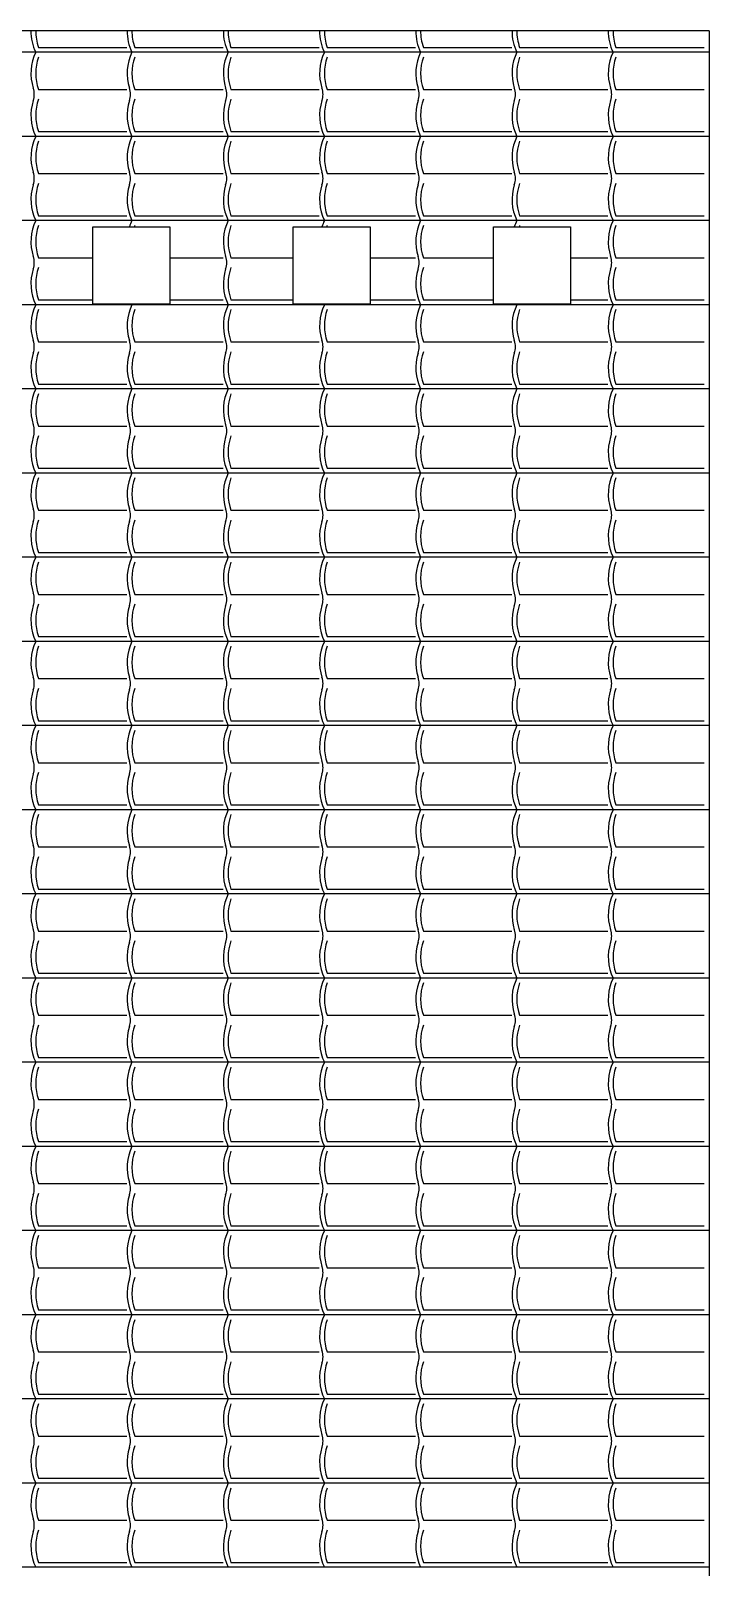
# Model space of a CAD drawing. Extents: x 110 to 239, y 112 to 239.
# Drawn here: x 210.8 to 239, y 175.6 to 239.5 of the extents above; entities that cross this region are included whole.
import ezdxf

# ---------------------------------------------------------------- set-up
doc = ezdxf.new("R2010")
doc.units = 0
doc.layers.get('0').update_dxf_attribs({"linetype": 'CONTINUOUS'})
doc.layers.add('ENGRAVE', color=4, linetype='CONTINUOUS')

msp = doc.modelspace()

# ---------------------------------------------------------------- linework, layer by layer
for p, q in [((238.986, 239.469), (174.786, 239.469)), ((238.986, 239.469), (238.986, 111.679)), ((213.357, 228.094), (213.357, 231.314)), ((213.357, 231.314), (216.557, 231.314)), ((216.557, 231.314), (216.557, 228.094)), ((221.69, 231.314), (224.89, 231.314)), ((221.69, 228.094), (221.69, 231.314)), ((224.89, 231.314), (224.89, 228.094)), ((230.023, 228.094), (230.023, 231.314)), ((230.023, 231.314), (233.223, 231.314)), ((233.223, 231.314), (233.223, 228.094)), ((216.557, 228.094), (213.357, 228.094)), ((224.89, 228.094), (221.69, 228.094)), ((233.223, 228.094), (230.023, 228.094))]:
    msp.add_line(p, q)
at = {"layer": 'ENGRAVE'}
for p, q in [((210.986, 238.574), (206.986, 238.574)), ((214.986, 238.574), (210.986, 238.574)), ((211.101, 238.778), (214.774, 238.778)), ((218.986, 238.574), (214.986, 238.574)), ((215.101, 238.778), (218.774, 238.778)), ((222.986, 238.574), (218.986, 238.574)), ((219.101, 238.778), (222.774, 238.778)), ((226.986, 238.574), (222.986, 238.574)), ((223.101, 238.778), (226.774, 238.778)), ((230.986, 238.574), (226.986, 238.574)), ((227.101, 238.778), (230.774, 238.778)), ((234.986, 238.574), (230.986, 238.574)), ((231.101, 238.778), (234.774, 238.778)), ((238.986, 238.574), (234.986, 238.574)), ((235.101, 238.778), (238.774, 238.778)), ((211.101, 237.028), (214.774, 237.028)), ((215.101, 237.028), (218.774, 237.028)), ((219.101, 237.028), (222.774, 237.028)), ((223.101, 237.028), (226.774, 237.028)), ((227.101, 237.028), (230.774, 237.028)), ((231.101, 237.028), (234.774, 237.028)), ((235.101, 237.028), (238.774, 237.028)), ((211.101, 235.278), (214.774, 235.278)), ((215.101, 235.278), (218.774, 235.278)), ((219.101, 235.278), (222.774, 235.278)), ((223.101, 235.278), (226.774, 235.278)), ((227.101, 235.278), (230.774, 235.278)), ((231.101, 235.278), (234.774, 235.278)), ((235.101, 235.278), (238.774, 235.278)), ((210.986, 235.074), (206.986, 235.074)), ((214.986, 235.074), (210.986, 235.074)), ((218.986, 235.074), (214.986, 235.074)), ((222.986, 235.074), (218.986, 235.074)), ((226.986, 235.074), (222.986, 235.074)), ((230.986, 235.074), (226.986, 235.074)), ((234.986, 235.074), (230.986, 235.074)), ((238.986, 235.074), (234.986, 235.074)), ((211.101, 233.528), (214.774, 233.528)), ((215.101, 233.528), (218.774, 233.528)), ((219.101, 233.528), (222.774, 233.528)), ((223.101, 233.528), (226.774, 233.528)), ((227.101, 233.528), (230.774, 233.528)), ((231.101, 233.528), (234.774, 233.528)), ((235.101, 233.528), (238.774, 233.528)), ((210.986, 231.574), (206.986, 231.574)), ((214.986, 231.574), (210.986, 231.574)), ((211.101, 231.778), (214.774, 231.778)), ((218.986, 231.574), (214.986, 231.574)), ((215.101, 231.778), (218.774, 231.778)), ((222.986, 231.574), (218.986, 231.574)), ((219.101, 231.778), (222.774, 231.778)), ((226.986, 231.574), (222.986, 231.574)), ((223.101, 231.778), (226.774, 231.778)), ((230.986, 231.574), (226.986, 231.574)), ((227.101, 231.778), (230.774, 231.778)), ((234.986, 231.574), (230.986, 231.574)), ((231.101, 231.778), (234.774, 231.778)), ((238.986, 231.574), (234.986, 231.574)), ((235.101, 231.778), (238.774, 231.778)), ((211.101, 230.028), (213.357, 230.028)), ((216.557, 230.028), (218.774, 230.028)), ((219.101, 230.028), (221.69, 230.028)), ((224.89, 230.028), (226.774, 230.028)), ((227.101, 230.028), (230.023, 230.028)), ((233.223, 230.028), (234.774, 230.028)), ((235.101, 230.028), (238.774, 230.028)), ((211.101, 228.278), (213.357, 228.278)), ((216.557, 228.278), (218.774, 228.278)), ((219.101, 228.278), (221.69, 228.278)), ((224.89, 228.278), (226.774, 228.278)), ((227.101, 228.278), (230.023, 228.278)), ((233.223, 228.278), (234.774, 228.278)), ((235.101, 228.278), (238.774, 228.278)), ((210.986, 228.074), (206.986, 228.074)), ((214.986, 228.074), (210.986, 228.074)), ((218.986, 228.074), (214.986, 228.074)), ((222.986, 228.074), (218.986, 228.074)), ((226.986, 228.074), (222.986, 228.074)), ((230.986, 228.074), (226.986, 228.074)), ((234.986, 228.074), (230.986, 228.074)), ((238.986, 228.074), (234.986, 228.074)), ((211.101, 226.528), (214.774, 226.528)), ((215.101, 226.528), (218.774, 226.528)), ((219.101, 226.528), (222.774, 226.528)), ((223.101, 226.528), (226.774, 226.528)), ((227.101, 226.528), (230.774, 226.528)), ((231.101, 226.528), (234.774, 226.528)), ((235.101, 226.528), (238.774, 226.528)), ((210.986, 224.574), (206.986, 224.574)), ((214.986, 224.574), (210.986, 224.574)), ((211.101, 224.778), (214.774, 224.778)), ((218.986, 224.574), (214.986, 224.574)), ((215.101, 224.778), (218.774, 224.778)), ((222.986, 224.574), (218.986, 224.574)), ((219.101, 224.778), (222.774, 224.778)), ((226.986, 224.574), (222.986, 224.574)), ((223.101, 224.778), (226.774, 224.778)), ((230.986, 224.574), (226.986, 224.574)), ((227.101, 224.778), (230.774, 224.778)), ((234.986, 224.574), (230.986, 224.574)), ((231.101, 224.778), (234.774, 224.778)), ((238.986, 224.574), (234.986, 224.574)), ((235.101, 224.778), (238.774, 224.778)), ((211.101, 223.028), (214.774, 223.028)), ((215.101, 223.028), (218.774, 223.028)), ((219.101, 223.028), (222.774, 223.028)), ((223.101, 223.028), (226.774, 223.028)), ((227.101, 223.028), (230.774, 223.028)), ((231.101, 223.028), (234.774, 223.028)), ((235.101, 223.028), (238.774, 223.028)), ((211.101, 221.278), (214.774, 221.278)), ((215.101, 221.278), (218.774, 221.278)), ((219.101, 221.278), (222.774, 221.278)), ((223.101, 221.278), (226.774, 221.278)), ((227.101, 221.278), (230.774, 221.278)), ((231.101, 221.278), (234.774, 221.278)), ((235.101, 221.278), (238.774, 221.278)), ((210.986, 221.074), (206.986, 221.074)), ((214.986, 221.074), (210.986, 221.074)), ((218.986, 221.074), (214.986, 221.074)), ((222.986, 221.074), (218.986, 221.074)), ((226.986, 221.074), (222.986, 221.074)), ((230.986, 221.074), (226.986, 221.074)), ((234.986, 221.074), (230.986, 221.074)), ((238.986, 221.074), (234.986, 221.074)), ((211.101, 219.528), (214.774, 219.528)), ((215.101, 219.528), (218.774, 219.528)), ((219.101, 219.528), (222.774, 219.528)), ((223.101, 219.528), (226.774, 219.528)), ((227.101, 219.528), (230.774, 219.528)), ((231.101, 219.528), (234.774, 219.528)), ((235.101, 219.528), (238.774, 219.528)), ((210.986, 217.574), (206.986, 217.574)), ((214.986, 217.574), (210.986, 217.574)), ((211.101, 217.778), (214.774, 217.778)), ((218.986, 217.574), (214.986, 217.574)), ((215.101, 217.778), (218.774, 217.778)), ((222.986, 217.574), (218.986, 217.574)), ((219.101, 217.778), (222.774, 217.778)), ((226.986, 217.574), (222.986, 217.574)), ((223.101, 217.778), (226.774, 217.778)), ((230.986, 217.574), (226.986, 217.574)), ((227.101, 217.778), (230.774, 217.778)), ((234.986, 217.574), (230.986, 217.574)), ((231.101, 217.778), (234.774, 217.778)), ((238.986, 217.574), (234.986, 217.574)), ((235.101, 217.778), (238.774, 217.778)), ((211.101, 216.028), (214.774, 216.028)), ((215.101, 216.028), (218.774, 216.028)), ((219.101, 216.028), (222.774, 216.028)), ((223.101, 216.028), (226.774, 216.028)), ((227.101, 216.028), (230.774, 216.028)), ((231.101, 216.028), (234.774, 216.028)), ((235.101, 216.028), (238.774, 216.028)), ((210.986, 214.074), (206.986, 214.074)), ((214.986, 214.074), (210.986, 214.074)), ((211.101, 214.278), (214.774, 214.278)), ((218.986, 214.074), (214.986, 214.074)), ((215.101, 214.278), (218.774, 214.278)), ((222.986, 214.074), (218.986, 214.074)), ((219.101, 214.278), (222.774, 214.278)), ((226.986, 214.074), (222.986, 214.074)), ((223.101, 214.278), (226.774, 214.278)), ((230.986, 214.074), (226.986, 214.074)), ((227.101, 214.278), (230.774, 214.278)), ((234.986, 214.074), (230.986, 214.074)), ((231.101, 214.278), (234.774, 214.278)), ((238.986, 214.074), (234.986, 214.074)), ((235.101, 214.278), (238.774, 214.278)), ((211.101, 212.528), (214.774, 212.528)), ((215.101, 212.528), (218.774, 212.528)), ((219.101, 212.528), (222.774, 212.528)), ((223.101, 212.528), (226.774, 212.528)), ((227.101, 212.528), (230.774, 212.528)), ((231.101, 212.528), (234.774, 212.528)), ((235.101, 212.528), (238.774, 212.528)), ((210.986, 210.574), (206.986, 210.574)), ((214.986, 210.574), (210.986, 210.574)), ((211.101, 210.778), (214.774, 210.778)), ((218.986, 210.574), (214.986, 210.574)), ((215.101, 210.778), (218.774, 210.778)), ((222.986, 210.574), (218.986, 210.574)), ((219.101, 210.778), (222.774, 210.778)), ((226.986, 210.574), (222.986, 210.574)), ((223.101, 210.778), (226.774, 210.778)), ((230.986, 210.574), (226.986, 210.574)), ((227.101, 210.778), (230.774, 210.778)), ((234.986, 210.574), (230.986, 210.574)), ((231.101, 210.778), (234.774, 210.778)), ((238.986, 210.574), (234.986, 210.574)), ((235.101, 210.778), (238.774, 210.778)), ((211.101, 209.028), (214.774, 209.028)), ((215.101, 209.028), (218.774, 209.028)), ((219.101, 209.028), (222.774, 209.028)), ((223.101, 209.028), (226.774, 209.028)), ((227.101, 209.028), (230.774, 209.028)), ((231.101, 209.028), (234.774, 209.028)), ((235.101, 209.028), (238.774, 209.028)), ((210.986, 207.074), (206.986, 207.074)), ((214.986, 207.074), (210.986, 207.074)), ((211.101, 207.278), (214.774, 207.278)), ((218.986, 207.074), (214.986, 207.074)), ((215.101, 207.278), (218.774, 207.278)), ((222.986, 207.074), (218.986, 207.074)), ((219.101, 207.278), (222.774, 207.278)), ((226.986, 207.074), (222.986, 207.074)), ((223.101, 207.278), (226.774, 207.278)), ((230.986, 207.074), (226.986, 207.074)), ((227.101, 207.278), (230.774, 207.278)), ((234.986, 207.074), (230.986, 207.074)), ((231.101, 207.278), (234.774, 207.278)), ((238.986, 207.074), (234.986, 207.074)), ((235.101, 207.278), (238.774, 207.278)), ((211.101, 205.528), (214.774, 205.528)), ((215.101, 205.528), (218.774, 205.528)), ((219.101, 205.528), (222.774, 205.528)), ((223.101, 205.528), (226.774, 205.528)), ((227.101, 205.528), (230.774, 205.528)), ((231.101, 205.528), (234.774, 205.528)), ((235.101, 205.528), (238.774, 205.528)), ((210.986, 203.574), (206.986, 203.574)), ((214.986, 203.574), (210.986, 203.574)), ((211.101, 203.778), (214.774, 203.778)), ((218.986, 203.574), (214.986, 203.574)), ((215.101, 203.778), (218.774, 203.778)), ((222.986, 203.574), (218.986, 203.574)), ((219.101, 203.778), (222.774, 203.778)), ((226.986, 203.574), (222.986, 203.574)), ((223.101, 203.778), (226.774, 203.778)), ((230.986, 203.574), (226.986, 203.574)), ((227.101, 203.778), (230.774, 203.778)), ((234.986, 203.574), (230.986, 203.574)), ((231.101, 203.778), (234.774, 203.778)), ((238.986, 203.574), (234.986, 203.574)), ((235.101, 203.778), (238.774, 203.778)), ((211.101, 202.028), (214.774, 202.028)), ((215.101, 202.028), (218.774, 202.028)), ((219.101, 202.028), (222.774, 202.028)), ((223.101, 202.028), (226.774, 202.028)), ((227.101, 202.028), (230.774, 202.028)), ((231.101, 202.028), (234.774, 202.028)), ((235.101, 202.028), (238.774, 202.028)), ((210.986, 200.074), (206.986, 200.074)), ((214.986, 200.074), (210.986, 200.074)), ((211.101, 200.278), (214.774, 200.278)), ((218.986, 200.074), (214.986, 200.074)), ((215.101, 200.278), (218.774, 200.278)), ((222.986, 200.074), (218.986, 200.074)), ((219.101, 200.278), (222.774, 200.278)), ((226.986, 200.074), (222.986, 200.074)), ((223.101, 200.278), (226.774, 200.278)), ((230.986, 200.074), (226.986, 200.074)), ((227.101, 200.278), (230.774, 200.278)), ((234.986, 200.074), (230.986, 200.074)), ((231.101, 200.278), (234.774, 200.278)), ((238.986, 200.074), (234.986, 200.074)), ((235.101, 200.278), (238.774, 200.278)), ((211.101, 198.528), (214.774, 198.528)), ((215.101, 198.528), (218.774, 198.528)), ((219.101, 198.528), (222.774, 198.528)), ((223.101, 198.528), (226.774, 198.528)), ((227.101, 198.528), (230.774, 198.528)), ((231.101, 198.528), (234.774, 198.528)), ((235.101, 198.528), (238.774, 198.528)), ((210.986, 196.574), (206.986, 196.574)), ((214.986, 196.574), (210.986, 196.574)), ((211.101, 196.778), (214.774, 196.778)), ((218.986, 196.574), (214.986, 196.574)), ((215.101, 196.778), (218.774, 196.778)), ((222.986, 196.574), (218.986, 196.574)), ((219.101, 196.778), (222.774, 196.778)), ((226.986, 196.574), (222.986, 196.574)), ((223.101, 196.778), (226.774, 196.778)), ((230.986, 196.574), (226.986, 196.574)), ((227.101, 196.778), (230.774, 196.778)), ((234.986, 196.574), (230.986, 196.574)), ((231.101, 196.778), (234.774, 196.778)), ((238.986, 196.574), (234.986, 196.574)), ((235.101, 196.778), (238.774, 196.778)), ((211.101, 195.028), (214.774, 195.028)), ((215.101, 195.028), (218.774, 195.028)), ((219.101, 195.028), (222.774, 195.028)), ((223.101, 195.028), (226.774, 195.028)), ((227.101, 195.028), (230.774, 195.028)), ((231.101, 195.028), (234.774, 195.028)), ((235.101, 195.028), (238.774, 195.028)), ((210.986, 193.074), (206.986, 193.074)), ((214.986, 193.074), (210.986, 193.074)), ((211.101, 193.278), (214.774, 193.278)), ((218.986, 193.074), (214.986, 193.074)), ((215.101, 193.278), (218.774, 193.278)), ((222.986, 193.074), (218.986, 193.074)), ((219.101, 193.278), (222.774, 193.278)), ((226.986, 193.074), (222.986, 193.074)), ((223.101, 193.278), (226.774, 193.278)), ((230.986, 193.074), (226.986, 193.074)), ((227.101, 193.278), (230.774, 193.278)), ((234.986, 193.074), (230.986, 193.074)), ((231.101, 193.278), (234.774, 193.278)), ((238.986, 193.074), (234.986, 193.074)), ((235.101, 193.278), (238.774, 193.278)), ((211.101, 191.528), (214.774, 191.528)), ((215.101, 191.528), (218.774, 191.528)), ((219.101, 191.528), (222.774, 191.528)), ((223.101, 191.528), (226.774, 191.528)), ((227.101, 191.528), (230.774, 191.528)), ((231.101, 191.528), (234.774, 191.528)), ((235.101, 191.528), (238.774, 191.528)), ((211.101, 189.778), (214.774, 189.778)), ((215.101, 189.778), (218.774, 189.778)), ((219.101, 189.778), (222.774, 189.778)), ((223.101, 189.778), (226.774, 189.778)), ((227.101, 189.778), (230.774, 189.778)), ((231.101, 189.778), (234.774, 189.778)), ((235.101, 189.778), (238.774, 189.778)), ((210.986, 189.574), (206.986, 189.574)), ((214.986, 189.574), (210.986, 189.574)), ((218.986, 189.574), (214.986, 189.574)), ((222.986, 189.574), (218.986, 189.574)), ((226.986, 189.574), (222.986, 189.574)), ((230.986, 189.574), (226.986, 189.574)), ((234.986, 189.574), (230.986, 189.574)), ((238.986, 189.574), (234.986, 189.574)), ((211.101, 188.028), (214.774, 188.028)), ((215.101, 188.028), (218.774, 188.028)), ((219.101, 188.028), (222.774, 188.028)), ((223.101, 188.028), (226.774, 188.028)), ((227.101, 188.028), (230.774, 188.028)), ((231.101, 188.028), (234.774, 188.028)), ((235.101, 188.028), (238.774, 188.028)), ((210.986, 186.074), (206.986, 186.074)), ((214.986, 186.074), (210.986, 186.074)), ((211.101, 186.278), (214.774, 186.278)), ((218.986, 186.074), (214.986, 186.074)), ((215.101, 186.278), (218.774, 186.278)), ((222.986, 186.074), (218.986, 186.074)), ((219.101, 186.278), (222.774, 186.278)), ((226.986, 186.074), (222.986, 186.074)), ((223.101, 186.278), (226.774, 186.278)), ((230.986, 186.074), (226.986, 186.074)), ((227.101, 186.278), (230.774, 186.278)), ((234.986, 186.074), (230.986, 186.074)), ((231.101, 186.278), (234.774, 186.278)), ((238.986, 186.074), (234.986, 186.074)), ((235.101, 186.278), (238.774, 186.278)), ((211.101, 184.528), (214.774, 184.528)), ((215.101, 184.528), (218.774, 184.528)), ((219.101, 184.528), (222.774, 184.528)), ((223.101, 184.528), (226.774, 184.528)), ((227.101, 184.528), (230.774, 184.528)), ((231.101, 184.528), (234.774, 184.528)), ((235.101, 184.528), (238.774, 184.528)), ((211.101, 182.778), (214.774, 182.778)), ((215.101, 182.778), (218.774, 182.778)), ((219.101, 182.778), (222.774, 182.778)), ((223.101, 182.778), (226.774, 182.778)), ((227.101, 182.778), (230.774, 182.778)), ((231.101, 182.778), (234.774, 182.778)), ((235.101, 182.778), (238.774, 182.778)), ((210.986, 182.574), (206.986, 182.574)), ((214.986, 182.574), (210.986, 182.574)), ((218.986, 182.574), (214.986, 182.574)), ((222.986, 182.574), (218.986, 182.574)), ((226.986, 182.574), (222.986, 182.574)), ((230.986, 182.574), (226.986, 182.574)), ((234.986, 182.574), (230.986, 182.574)), ((238.986, 182.574), (234.986, 182.574)), ((211.101, 181.028), (214.774, 181.028)), ((215.101, 181.028), (218.774, 181.028)), ((219.101, 181.028), (222.774, 181.028)), ((223.101, 181.028), (226.774, 181.028)), ((227.101, 181.028), (230.774, 181.028)), ((231.101, 181.028), (234.774, 181.028)), ((235.101, 181.028), (238.774, 181.028)), ((210.986, 179.074), (206.986, 179.074)), ((214.986, 179.074), (210.986, 179.074)), ((211.101, 179.278), (214.774, 179.278)), ((218.986, 179.074), (214.986, 179.074)), ((215.101, 179.278), (218.774, 179.278)), ((222.986, 179.074), (218.986, 179.074)), ((219.101, 179.278), (222.774, 179.278)), ((226.986, 179.074), (222.986, 179.074)), ((223.101, 179.278), (226.774, 179.278)), ((230.986, 179.074), (226.986, 179.074)), ((227.101, 179.278), (230.774, 179.278)), ((234.986, 179.074), (230.986, 179.074)), ((231.101, 179.278), (234.774, 179.278)), ((238.986, 179.074), (234.986, 179.074)), ((235.101, 179.278), (238.774, 179.278)), ((211.101, 177.528), (214.774, 177.528)), ((215.101, 177.528), (218.774, 177.528)), ((219.101, 177.528), (222.774, 177.528)), ((223.101, 177.528), (226.774, 177.528)), ((227.101, 177.528), (230.774, 177.528)), ((231.101, 177.528), (234.774, 177.528)), ((235.101, 177.528), (238.774, 177.528)), ((211.101, 175.778), (214.774, 175.778)), ((215.101, 175.778), (218.774, 175.778)), ((219.101, 175.778), (222.774, 175.778)), ((223.101, 175.778), (226.774, 175.778)), ((227.101, 175.778), (230.774, 175.778)), ((231.101, 175.778), (234.774, 175.778)), ((235.101, 175.778), (238.774, 175.778)), ((210.986, 175.574), (206.986, 175.574)), ((214.986, 175.574), (210.986, 175.574)), ((218.986, 175.574), (214.986, 175.574)), ((222.986, 175.574), (218.986, 175.574)), ((226.986, 175.574), (222.986, 175.574)), ((230.986, 175.574), (226.986, 175.574)), ((234.986, 175.574), (230.986, 175.574)), ((238.986, 175.574), (234.986, 175.574))]:
    msp.add_line(p, q, dxfattribs=at)
for centre, radius, start, end in [((212.8, 239.449), 2.014, 179.43103, 205.75), ((213, 239.449), 2.014, 179.43103, 199.47983), ((216.8, 239.449), 2.014, 179.43103, 205.75), ((217, 239.449), 2.014, 179.43103, 199.47983), ((220.8, 239.449), 2.014, 179.43103, 205.75), ((221, 239.449), 2.014, 179.43103, 199.47983), ((224.8, 239.449), 2.014, 179.43103, 205.75), ((225, 239.449), 2.014, 179.43103, 199.47983), ((228.8, 239.449), 2.014, 179.43103, 205.75), ((229, 239.449), 2.014, 179.43103, 199.47983), ((232.8, 239.449), 2.014, 179.43103, 205.75), ((233, 239.449), 2.014, 179.43103, 199.47983), ((236.8, 239.449), 2.014, 179.43103, 205.75), ((237, 239.449), 2.014, 179.43103, 199.47983), ((212.8, 237.699), 2.014, 154.25, 197.81006), ((213, 237.699), 2.014, 160.52017, 199.47983), ((216.8, 237.699), 2.014, 154.25, 197.81006), ((217, 237.699), 2.014, 160.52017, 199.47983), ((220.8, 237.699), 2.014, 154.25, 197.81006), ((221, 237.699), 2.014, 160.52017, 199.47983), ((224.8, 237.699), 2.014, 154.25, 197.81006), ((225, 237.699), 2.014, 160.52017, 199.47983), ((228.8, 237.699), 2.014, 154.25, 197.81006), ((229, 237.699), 2.014, 160.52017, 199.47983), ((232.8, 237.699), 2.014, 154.25, 197.81006), ((233, 237.699), 2.014, 160.52017, 199.47983), ((236.8, 237.699), 2.014, 154.25, 197.81006), ((237, 237.699), 2.014, 160.52017, 199.47983), ((210.202, 236.824), 0.727, 339.14265, 20.85735), ((214.202, 236.824), 0.727, 339.14265, 20.85735), ((218.202, 236.824), 0.727, 339.14265, 20.85735), ((222.202, 236.824), 0.727, 339.14265, 20.85735), ((226.202, 236.824), 0.727, 339.14265, 20.85735), ((230.202, 236.824), 0.727, 339.14265, 20.85735), ((234.202, 236.824), 0.727, 339.14265, 20.85735), ((212.8, 235.949), 2.014, 162.18994, 205.75), ((213, 235.949), 2.014, 160.52017, 199.47983), ((216.8, 235.949), 2.014, 162.18994, 205.75), ((217, 235.949), 2.014, 160.52017, 199.47983), ((220.8, 235.949), 2.014, 162.18994, 205.75), ((221, 235.949), 2.014, 160.52017, 199.47983), ((224.8, 235.949), 2.014, 162.18994, 205.75), ((225, 235.949), 2.014, 160.52017, 199.47983), ((228.8, 235.949), 2.014, 162.18994, 205.75), ((229, 235.949), 2.014, 160.52017, 199.47983), ((232.8, 235.949), 2.014, 162.18994, 205.75), ((233, 235.949), 2.014, 160.52017, 199.47983), ((236.8, 235.949), 2.014, 162.18994, 205.75), ((237, 235.949), 2.014, 160.52017, 199.47983), ((212.8, 234.199), 2.014, 154.25, 197.81006), ((213, 234.199), 2.014, 160.52017, 199.47983), ((216.8, 234.199), 2.014, 154.25, 197.81006), ((217, 234.199), 2.014, 160.52017, 199.47983), ((220.8, 234.199), 2.014, 154.25, 197.81006), ((221, 234.199), 2.014, 160.52017, 199.47983), ((224.8, 234.199), 2.014, 154.25, 197.81006), ((225, 234.199), 2.014, 160.52017, 199.47983), ((228.8, 234.199), 2.014, 154.25, 197.81006), ((229, 234.199), 2.014, 160.52017, 199.47983), ((232.8, 234.199), 2.014, 154.25, 197.81006), ((233, 234.199), 2.014, 160.52017, 199.47983), ((236.8, 234.199), 2.014, 154.25, 197.81006), ((237, 234.199), 2.014, 160.52017, 199.47983), ((210.202, 233.324), 0.727, 339.14265, 20.85735), ((214.202, 233.324), 0.727, 339.14265, 20.85735), ((218.202, 233.324), 0.727, 339.14265, 20.85735), ((222.202, 233.324), 0.727, 339.14265, 20.85735), ((226.202, 233.324), 0.727, 339.14265, 20.85735), ((230.202, 233.324), 0.727, 339.14265, 20.85735), ((234.202, 233.324), 0.727, 339.14265, 20.85735), ((212.8, 232.449), 2.014, 162.18994, 205.75), ((213, 232.449), 2.014, 160.52017, 199.47983), ((216.8, 232.449), 2.014, 162.18994, 205.75), ((217, 232.449), 2.014, 160.52017, 199.47983), ((220.8, 232.449), 2.014, 162.18994, 205.75), ((221, 232.449), 2.014, 160.52017, 199.47983), ((224.8, 232.449), 2.014, 162.18994, 205.75), ((225, 232.449), 2.014, 160.52017, 199.47983), ((228.8, 232.449), 2.014, 162.18994, 205.75), ((229, 232.449), 2.014, 160.52017, 199.47983), ((232.8, 232.449), 2.014, 162.18994, 205.75), ((233, 232.449), 2.014, 160.52017, 199.47983), ((236.8, 232.449), 2.014, 162.18994, 205.75), ((237, 232.449), 2.014, 160.52017, 199.47983), ((212.8, 230.699), 2.014, 154.25, 197.81006), ((213, 230.699), 2.014, 160.52017, 199.47983), ((216.8, 230.699), 2.014, 154.25, 162.2206), ((217, 230.699), 2.014, 160.52017, 162.2206), ((220.8, 230.699), 2.014, 154.25, 197.81006), ((221, 230.699), 2.014, 160.52017, 199.47983), ((224.8, 230.699), 2.014, 154.25, 162.2206), ((225, 230.699), 2.014, 160.52017, 162.2206), ((228.8, 230.699), 2.014, 154.25, 197.81006), ((229, 230.699), 2.014, 160.52017, 199.47983), ((232.8, 230.699), 2.014, 154.25, 162.2206), ((233, 230.699), 2.014, 160.52017, 162.2206), ((236.8, 230.699), 2.014, 154.25, 197.81006), ((237, 230.699), 2.014, 160.52017, 199.47983), ((210.202, 229.824), 0.727, 339.14265, 20.85735), ((218.202, 229.824), 0.727, 339.14265, 20.85735), ((226.202, 229.824), 0.727, 339.14265, 20.85735), ((234.202, 229.824), 0.727, 339.14265, 20.85735), ((212.8, 228.949), 2.014, 162.18994, 205.75), ((213, 228.949), 2.014, 160.52017, 199.47983), ((220.8, 228.949), 2.014, 162.18994, 205.75), ((221, 228.949), 2.014, 160.52017, 199.47983), ((228.8, 228.949), 2.014, 162.18994, 205.75), ((229, 228.949), 2.014, 160.52017, 199.47983), ((236.8, 228.949), 2.014, 162.18994, 205.75), ((237, 228.949), 2.014, 160.52017, 199.47983), ((212.8, 227.199), 2.014, 154.25, 197.81006), ((213, 227.199), 2.014, 160.52017, 199.47983), ((216.8, 227.199), 2.014, 154.25, 197.81006), ((216.8, 228.949), 2.014, 205.11998, 205.75), ((217, 227.199), 2.014, 160.52017, 199.47983), ((220.8, 227.199), 2.014, 154.25, 197.81006), ((221, 227.199), 2.014, 160.52017, 199.47983), ((224.8, 227.199), 2.014, 154.25, 197.81006), ((224.8, 228.949), 2.014, 205.11998, 205.75), ((225, 227.199), 2.014, 160.52017, 199.47983), ((228.8, 227.199), 2.014, 154.25, 197.81006), ((229, 227.199), 2.014, 160.52017, 199.47983), ((232.8, 227.199), 2.014, 154.25, 197.81006), ((232.8, 228.949), 2.014, 205.11998, 205.75), ((233, 227.199), 2.014, 160.52017, 199.47983), ((236.8, 227.199), 2.014, 154.25, 197.81006), ((237, 227.199), 2.014, 160.52017, 199.47983), ((210.202, 226.324), 0.727, 339.14265, 20.85735), ((214.202, 226.324), 0.727, 339.14265, 20.85735), ((218.202, 226.324), 0.727, 339.14265, 20.85735), ((222.202, 226.324), 0.727, 339.14265, 20.85735), ((226.202, 226.324), 0.727, 339.14265, 20.85735), ((230.202, 226.324), 0.727, 339.14265, 20.85735), ((234.202, 226.324), 0.727, 339.14265, 20.85735), ((212.8, 225.449), 2.014, 162.18994, 205.75), ((213, 225.449), 2.014, 160.52017, 199.47983), ((216.8, 225.449), 2.014, 162.18994, 205.75), ((217, 225.449), 2.014, 160.52017, 199.47983), ((220.8, 225.449), 2.014, 162.18994, 205.75), ((221, 225.449), 2.014, 160.52017, 199.47983), ((224.8, 225.449), 2.014, 162.18994, 205.75), ((225, 225.449), 2.014, 160.52017, 199.47983), ((228.8, 225.449), 2.014, 162.18994, 205.75), ((229, 225.449), 2.014, 160.52017, 199.47983), ((232.8, 225.449), 2.014, 162.18994, 205.75), ((233, 225.449), 2.014, 160.52017, 199.47983), ((236.8, 225.449), 2.014, 162.18994, 205.75), ((237, 225.449), 2.014, 160.52017, 199.47983), ((212.8, 223.699), 2.014, 154.25, 197.81006), ((213, 223.699), 2.014, 160.52017, 199.47983), ((216.8, 223.699), 2.014, 154.25, 197.81006), ((217, 223.699), 2.014, 160.52017, 199.47983), ((220.8, 223.699), 2.014, 154.25, 197.81006), ((221, 223.699), 2.014, 160.52017, 199.47983), ((224.8, 223.699), 2.014, 154.25, 197.81006), ((225, 223.699), 2.014, 160.52017, 199.47983), ((228.8, 223.699), 2.014, 154.25, 197.81006), ((229, 223.699), 2.014, 160.52017, 199.47983), ((232.8, 223.699), 2.014, 154.25, 197.81006), ((233, 223.699), 2.014, 160.52017, 199.47983), ((236.8, 223.699), 2.014, 154.25, 197.81006), ((237, 223.699), 2.014, 160.52017, 199.47983), ((210.202, 222.824), 0.727, 339.14265, 20.85735), ((214.202, 222.824), 0.727, 339.14265, 20.85735), ((218.202, 222.824), 0.727, 339.14265, 20.85735), ((222.202, 222.824), 0.727, 339.14265, 20.85735), ((226.202, 222.824), 0.727, 339.14265, 20.85735), ((230.202, 222.824), 0.727, 339.14265, 20.85735), ((234.202, 222.824), 0.727, 339.14265, 20.85735), ((212.8, 221.949), 2.014, 162.18994, 205.75), ((213, 221.949), 2.014, 160.52017, 199.47983), ((216.8, 221.949), 2.014, 162.18994, 205.75), ((217, 221.949), 2.014, 160.52017, 199.47983), ((220.8, 221.949), 2.014, 162.18994, 205.75), ((221, 221.949), 2.014, 160.52017, 199.47983), ((224.8, 221.949), 2.014, 162.18994, 205.75), ((225, 221.949), 2.014, 160.52017, 199.47983), ((228.8, 221.949), 2.014, 162.18994, 205.75), ((229, 221.949), 2.014, 160.52017, 199.47983), ((232.8, 221.949), 2.014, 162.18994, 205.75), ((233, 221.949), 2.014, 160.52017, 199.47983), ((236.8, 221.949), 2.014, 162.18994, 205.75), ((237, 221.949), 2.014, 160.52017, 199.47983), ((212.8, 220.199), 2.014, 154.25, 197.81006), ((213, 220.199), 2.014, 160.52017, 199.47983), ((216.8, 220.199), 2.014, 154.25, 197.81006), ((217, 220.199), 2.014, 160.52017, 199.47983), ((220.8, 220.199), 2.014, 154.25, 197.81006), ((221, 220.199), 2.014, 160.52017, 199.47983), ((224.8, 220.199), 2.014, 154.25, 197.81006), ((225, 220.199), 2.014, 160.52017, 199.47983), ((228.8, 220.199), 2.014, 154.25, 197.81006), ((229, 220.199), 2.014, 160.52017, 199.47983), ((232.8, 220.199), 2.014, 154.25, 197.81006), ((233, 220.199), 2.014, 160.52017, 199.47983), ((236.8, 220.199), 2.014, 154.25, 197.81006), ((237, 220.199), 2.014, 160.52017, 199.47983), ((210.202, 219.324), 0.727, 339.14265, 20.85735), ((214.202, 219.324), 0.727, 339.14265, 20.85735), ((218.202, 219.324), 0.727, 339.14265, 20.85735), ((222.202, 219.324), 0.727, 339.14265, 20.85735), ((226.202, 219.324), 0.727, 339.14265, 20.85735), ((230.202, 219.324), 0.727, 339.14265, 20.85735), ((234.202, 219.324), 0.727, 339.14265, 20.85735), ((212.8, 218.449), 2.014, 162.18994, 205.75), ((213, 218.449), 2.014, 160.52017, 199.47983), ((216.8, 218.449), 2.014, 162.18994, 205.75), ((217, 218.449), 2.014, 160.52017, 199.47983), ((220.8, 218.449), 2.014, 162.18994, 205.75), ((221, 218.449), 2.014, 160.52017, 199.47983), ((224.8, 218.449), 2.014, 162.18994, 205.75), ((225, 218.449), 2.014, 160.52017, 199.47983), ((228.8, 218.449), 2.014, 162.18994, 205.75), ((229, 218.449), 2.014, 160.52017, 199.47983), ((232.8, 218.449), 2.014, 162.18994, 205.75), ((233, 218.449), 2.014, 160.52017, 199.47983), ((236.8, 218.449), 2.014, 162.18994, 205.75), ((237, 218.449), 2.014, 160.52017, 199.47983), ((212.8, 216.699), 2.014, 154.25, 197.81006), ((213, 216.699), 2.014, 160.52017, 199.47983), ((216.8, 216.699), 2.014, 154.25, 197.81006), ((217, 216.699), 2.014, 160.52017, 199.47983), ((220.8, 216.699), 2.014, 154.25, 197.81006), ((221, 216.699), 2.014, 160.52017, 199.47983), ((224.8, 216.699), 2.014, 154.25, 197.81006), ((225, 216.699), 2.014, 160.52017, 199.47983), ((228.8, 216.699), 2.014, 154.25, 197.81006), ((229, 216.699), 2.014, 160.52017, 199.47983), ((232.8, 216.699), 2.014, 154.25, 197.81006), ((233, 216.699), 2.014, 160.52017, 199.47983), ((236.8, 216.699), 2.014, 154.25, 197.81006), ((237, 216.699), 2.014, 160.52017, 199.47983), ((210.202, 215.824), 0.727, 339.14265, 20.85735), ((214.202, 215.824), 0.727, 339.14265, 20.85735), ((218.202, 215.824), 0.727, 339.14265, 20.85735), ((222.202, 215.824), 0.727, 339.14265, 20.85735), ((226.202, 215.824), 0.727, 339.14265, 20.85735), ((230.202, 215.824), 0.727, 339.14265, 20.85735), ((234.202, 215.824), 0.727, 339.14265, 20.85735), ((212.8, 214.949), 2.014, 162.18994, 205.75), ((213, 214.949), 2.014, 160.52017, 199.47983), ((216.8, 214.949), 2.014, 162.18994, 205.75), ((217, 214.949), 2.014, 160.52017, 199.47983), ((220.8, 214.949), 2.014, 162.18994, 205.75), ((221, 214.949), 2.014, 160.52017, 199.47983), ((224.8, 214.949), 2.014, 162.18994, 205.75), ((225, 214.949), 2.014, 160.52017, 199.47983), ((228.8, 214.949), 2.014, 162.18994, 205.75), ((229, 214.949), 2.014, 160.52017, 199.47983), ((232.8, 214.949), 2.014, 162.18994, 205.75), ((233, 214.949), 2.014, 160.52017, 199.47983), ((236.8, 214.949), 2.014, 162.18994, 205.75), ((237, 214.949), 2.014, 160.52017, 199.47983), ((212.8, 213.199), 2.014, 154.25, 197.81006), ((216.8, 213.199), 2.014, 154.25, 197.81006), ((220.8, 213.199), 2.014, 154.25, 197.81006), ((224.8, 213.199), 2.014, 154.25, 197.81006), ((228.8, 213.199), 2.014, 154.25, 197.81006), ((232.8, 213.199), 2.014, 154.25, 197.81006), ((236.8, 213.199), 2.014, 154.25, 197.81006), ((213, 213.199), 2.014, 160.52017, 199.47983), ((217, 213.199), 2.014, 160.52017, 199.47983), ((221, 213.199), 2.014, 160.52017, 199.47983), ((225, 213.199), 2.014, 160.52017, 199.47983), ((229, 213.199), 2.014, 160.52017, 199.47983), ((233, 213.199), 2.014, 160.52017, 199.47983), ((237, 213.199), 2.014, 160.52017, 199.47983), ((210.202, 212.324), 0.727, 339.14265, 20.85735), ((214.202, 212.324), 0.727, 339.14265, 20.85735), ((218.202, 212.324), 0.727, 339.14265, 20.85735), ((222.202, 212.324), 0.727, 339.14265, 20.85735), ((226.202, 212.324), 0.727, 339.14265, 20.85735), ((230.202, 212.324), 0.727, 339.14265, 20.85735), ((234.202, 212.324), 0.727, 339.14265, 20.85735), ((212.8, 211.449), 2.014, 162.18994, 205.75), ((213, 211.449), 2.014, 160.52017, 199.47983), ((216.8, 211.449), 2.014, 162.18994, 205.75), ((217, 211.449), 2.014, 160.52017, 199.47983), ((220.8, 211.449), 2.014, 162.18994, 205.75), ((221, 211.449), 2.014, 160.52017, 199.47983), ((224.8, 211.449), 2.014, 162.18994, 205.75), ((225, 211.449), 2.014, 160.52017, 199.47983), ((228.8, 211.449), 2.014, 162.18994, 205.75), ((229, 211.449), 2.014, 160.52017, 199.47983), ((232.8, 211.449), 2.014, 162.18994, 205.75), ((233, 211.449), 2.014, 160.52017, 199.47983), ((236.8, 211.449), 2.014, 162.18994, 205.75), ((237, 211.449), 2.014, 160.52017, 199.47983), ((212.8, 209.699), 2.014, 154.25, 197.81006), ((213, 209.699), 2.014, 160.52017, 199.47983), ((216.8, 209.699), 2.014, 154.25, 197.81006), ((217, 209.699), 2.014, 160.52017, 199.47983), ((220.8, 209.699), 2.014, 154.25, 197.81006), ((221, 209.699), 2.014, 160.52017, 199.47983), ((224.8, 209.699), 2.014, 154.25, 197.81006), ((225, 209.699), 2.014, 160.52017, 199.47983), ((228.8, 209.699), 2.014, 154.25, 197.81006), ((229, 209.699), 2.014, 160.52017, 199.47983), ((232.8, 209.699), 2.014, 154.25, 197.81006), ((233, 209.699), 2.014, 160.52017, 199.47983), ((236.8, 209.699), 2.014, 154.25, 197.81006), ((237, 209.699), 2.014, 160.52017, 199.47983), ((210.202, 208.824), 0.727, 339.14265, 20.85735), ((214.202, 208.824), 0.727, 339.14265, 20.85735), ((218.202, 208.824), 0.727, 339.14265, 20.85735), ((222.202, 208.824), 0.727, 339.14265, 20.85735), ((226.202, 208.824), 0.727, 339.14265, 20.85735), ((230.202, 208.824), 0.727, 339.14265, 20.85735), ((234.202, 208.824), 0.727, 339.14265, 20.85735), ((212.8, 207.949), 2.014, 162.18994, 205.75), ((213, 207.949), 2.014, 160.52017, 199.47983), ((216.8, 207.949), 2.014, 162.18994, 205.75), ((217, 207.949), 2.014, 160.52017, 199.47983), ((220.8, 207.949), 2.014, 162.18994, 205.75), ((221, 207.949), 2.014, 160.52017, 199.47983), ((224.8, 207.949), 2.014, 162.18994, 205.75), ((225, 207.949), 2.014, 160.52017, 199.47983), ((228.8, 207.949), 2.014, 162.18994, 205.75), ((229, 207.949), 2.014, 160.52017, 199.47983), ((232.8, 207.949), 2.014, 162.18994, 205.75), ((233, 207.949), 2.014, 160.52017, 199.47983), ((236.8, 207.949), 2.014, 162.18994, 205.75), ((237, 207.949), 2.014, 160.52017, 199.47983), ((212.8, 206.199), 2.014, 154.25, 197.81006), ((216.8, 206.199), 2.014, 154.25, 197.81006), ((220.8, 206.199), 2.014, 154.25, 197.81006), ((224.8, 206.199), 2.014, 154.25, 197.81006), ((228.8, 206.199), 2.014, 154.25, 197.81006), ((232.8, 206.199), 2.014, 154.25, 197.81006), ((236.8, 206.199), 2.014, 154.25, 197.81006), ((213, 206.199), 2.014, 160.52017, 199.47983), ((217, 206.199), 2.014, 160.52017, 199.47983), ((221, 206.199), 2.014, 160.52017, 199.47983), ((225, 206.199), 2.014, 160.52017, 199.47983), ((229, 206.199), 2.014, 160.52017, 199.47983), ((233, 206.199), 2.014, 160.52017, 199.47983), ((237, 206.199), 2.014, 160.52017, 199.47983), ((210.202, 205.324), 0.727, 339.14265, 20.85735), ((213, 204.449), 2.014, 160.52017, 199.47983), ((214.202, 205.324), 0.727, 339.14265, 20.85735), ((217, 204.449), 2.014, 160.52017, 199.47983), ((218.202, 205.324), 0.727, 339.14265, 20.85735), ((221, 204.449), 2.014, 160.52017, 199.47983), ((222.202, 205.324), 0.727, 339.14265, 20.85735), ((225, 204.449), 2.014, 160.52017, 199.47983), ((226.202, 205.324), 0.727, 339.14265, 20.85735), ((229, 204.449), 2.014, 160.52017, 199.47983), ((230.202, 205.324), 0.727, 339.14265, 20.85735), ((233, 204.449), 2.014, 160.52017, 199.47983), ((234.202, 205.324), 0.727, 339.14265, 20.85735), ((237, 204.449), 2.014, 160.52017, 199.47983), ((212.8, 204.449), 2.014, 162.18994, 205.75), ((216.8, 204.449), 2.014, 162.18994, 205.75), ((220.8, 204.449), 2.014, 162.18994, 205.75), ((224.8, 204.449), 2.014, 162.18994, 205.75), ((228.8, 204.449), 2.014, 162.18994, 205.75), ((232.8, 204.449), 2.014, 162.18994, 205.75), ((236.8, 204.449), 2.014, 162.18994, 205.75), ((212.8, 202.699), 2.014, 154.25, 197.81006), ((213, 202.699), 2.014, 160.52017, 199.47983), ((216.8, 202.699), 2.014, 154.25, 197.81006), ((217, 202.699), 2.014, 160.52017, 199.47983), ((220.8, 202.699), 2.014, 154.25, 197.81006), ((221, 202.699), 2.014, 160.52017, 199.47983), ((224.8, 202.699), 2.014, 154.25, 197.81006), ((225, 202.699), 2.014, 160.52017, 199.47983), ((228.8, 202.699), 2.014, 154.25, 197.81006), ((229, 202.699), 2.014, 160.52017, 199.47983), ((232.8, 202.699), 2.014, 154.25, 197.81006), ((233, 202.699), 2.014, 160.52017, 199.47983), ((236.8, 202.699), 2.014, 154.25, 197.81006), ((237, 202.699), 2.014, 160.52017, 199.47983), ((210.202, 201.824), 0.727, 339.14265, 20.85735), ((214.202, 201.824), 0.727, 339.14265, 20.85735), ((218.202, 201.824), 0.727, 339.14265, 20.85735), ((222.202, 201.824), 0.727, 339.14265, 20.85735), ((226.202, 201.824), 0.727, 339.14265, 20.85735), ((230.202, 201.824), 0.727, 339.14265, 20.85735), ((234.202, 201.824), 0.727, 339.14265, 20.85735), ((212.8, 200.949), 2.014, 162.18994, 205.75), ((213, 200.949), 2.014, 160.52017, 199.47983), ((216.8, 200.949), 2.014, 162.18994, 205.75), ((217, 200.949), 2.014, 160.52017, 199.47983), ((220.8, 200.949), 2.014, 162.18994, 205.75), ((221, 200.949), 2.014, 160.52017, 199.47983), ((224.8, 200.949), 2.014, 162.18994, 205.75), ((225, 200.949), 2.014, 160.52017, 199.47983), ((228.8, 200.949), 2.014, 162.18994, 205.75), ((229, 200.949), 2.014, 160.52017, 199.47983), ((232.8, 200.949), 2.014, 162.18994, 205.75), ((233, 200.949), 2.014, 160.52017, 199.47983), ((236.8, 200.949), 2.014, 162.18994, 205.75), ((237, 200.949), 2.014, 160.52017, 199.47983), ((212.8, 199.199), 2.014, 154.25, 197.81006), ((216.8, 199.199), 2.014, 154.25, 197.81006), ((220.8, 199.199), 2.014, 154.25, 197.81006), ((224.8, 199.199), 2.014, 154.25, 197.81006), ((228.8, 199.199), 2.014, 154.25, 197.81006), ((232.8, 199.199), 2.014, 154.25, 197.81006), ((236.8, 199.199), 2.014, 154.25, 197.81006), ((213, 199.199), 2.014, 160.52017, 199.47983), ((217, 199.199), 2.014, 160.52017, 199.47983), ((221, 199.199), 2.014, 160.52017, 199.47983), ((225, 199.199), 2.014, 160.52017, 199.47983), ((229, 199.199), 2.014, 160.52017, 199.47983), ((233, 199.199), 2.014, 160.52017, 199.47983), ((237, 199.199), 2.014, 160.52017, 199.47983), ((210.202, 198.324), 0.727, 339.14265, 20.85735), ((213, 197.449), 2.014, 160.52017, 199.47983), ((214.202, 198.324), 0.727, 339.14265, 20.85735), ((217, 197.449), 2.014, 160.52017, 199.47983), ((218.202, 198.324), 0.727, 339.14265, 20.85735), ((221, 197.449), 2.014, 160.52017, 199.47983), ((222.202, 198.324), 0.727, 339.14265, 20.85735), ((225, 197.449), 2.014, 160.52017, 199.47983), ((226.202, 198.324), 0.727, 339.14265, 20.85735), ((229, 197.449), 2.014, 160.52017, 199.47983), ((230.202, 198.324), 0.727, 339.14265, 20.85735), ((233, 197.449), 2.014, 160.52017, 199.47983), ((234.202, 198.324), 0.727, 339.14265, 20.85735), ((237, 197.449), 2.014, 160.52017, 199.47983), ((212.8, 197.449), 2.014, 162.18994, 205.75), ((216.8, 197.449), 2.014, 162.18994, 205.75), ((220.8, 197.449), 2.014, 162.18994, 205.75), ((224.8, 197.449), 2.014, 162.18994, 205.75), ((228.8, 197.449), 2.014, 162.18994, 205.75), ((232.8, 197.449), 2.014, 162.18994, 205.75), ((236.8, 197.449), 2.014, 162.18994, 205.75), ((212.8, 195.699), 2.014, 154.25, 197.81006), ((213, 195.699), 2.014, 160.52017, 199.47983), ((216.8, 195.699), 2.014, 154.25, 197.81006), ((217, 195.699), 2.014, 160.52017, 199.47983), ((220.8, 195.699), 2.014, 154.25, 197.81006), ((221, 195.699), 2.014, 160.52017, 199.47983), ((224.8, 195.699), 2.014, 154.25, 197.81006), ((225, 195.699), 2.014, 160.52017, 199.47983), ((228.8, 195.699), 2.014, 154.25, 197.81006), ((229, 195.699), 2.014, 160.52017, 199.47983), ((232.8, 195.699), 2.014, 154.25, 197.81006), ((233, 195.699), 2.014, 160.52017, 199.47983), ((236.8, 195.699), 2.014, 154.25, 197.81006), ((237, 195.699), 2.014, 160.52017, 199.47983), ((210.202, 194.824), 0.727, 339.14265, 20.85735), ((214.202, 194.824), 0.727, 339.14265, 20.85735), ((218.202, 194.824), 0.727, 339.14265, 20.85735), ((222.202, 194.824), 0.727, 339.14265, 20.85735), ((226.202, 194.824), 0.727, 339.14265, 20.85735), ((230.202, 194.824), 0.727, 339.14265, 20.85735), ((234.202, 194.824), 0.727, 339.14265, 20.85735), ((212.8, 193.949), 2.014, 162.18994, 205.75), ((213, 193.949), 2.014, 160.52017, 199.47983), ((216.8, 193.949), 2.014, 162.18994, 205.75), ((217, 193.949), 2.014, 160.52017, 199.47983), ((220.8, 193.949), 2.014, 162.18994, 205.75), ((221, 193.949), 2.014, 160.52017, 199.47983), ((224.8, 193.949), 2.014, 162.18994, 205.75), ((225, 193.949), 2.014, 160.52017, 199.47983), ((228.8, 193.949), 2.014, 162.18994, 205.75), ((229, 193.949), 2.014, 160.52017, 199.47983), ((232.8, 193.949), 2.014, 162.18994, 205.75), ((233, 193.949), 2.014, 160.52017, 199.47983), ((236.8, 193.949), 2.014, 162.18994, 205.75), ((237, 193.949), 2.014, 160.52017, 199.47983), ((212.8, 192.199), 2.014, 154.25, 197.81006), ((216.8, 192.199), 2.014, 154.25, 197.81006), ((220.8, 192.199), 2.014, 154.25, 197.81006), ((224.8, 192.199), 2.014, 154.25, 197.81006), ((228.8, 192.199), 2.014, 154.25, 197.81006), ((232.8, 192.199), 2.014, 154.25, 197.81006), ((236.8, 192.199), 2.014, 154.25, 197.81006), ((213, 192.199), 2.014, 160.52017, 199.47983), ((217, 192.199), 2.014, 160.52017, 199.47983), ((221, 192.199), 2.014, 160.52017, 199.47983), ((225, 192.199), 2.014, 160.52017, 199.47983), ((229, 192.199), 2.014, 160.52017, 199.47983), ((233, 192.199), 2.014, 160.52017, 199.47983), ((237, 192.199), 2.014, 160.52017, 199.47983), ((212.8, 190.449), 2.014, 162.18994, 205.75), ((210.202, 191.324), 0.727, 339.14265, 20.85735), ((213, 190.449), 2.014, 160.52017, 199.47983), ((216.8, 190.449), 2.014, 162.18994, 205.75), ((214.202, 191.324), 0.727, 339.14265, 20.85735), ((217, 190.449), 2.014, 160.52017, 199.47983), ((220.8, 190.449), 2.014, 162.18994, 205.75), ((218.202, 191.324), 0.727, 339.14265, 20.85735), ((221, 190.449), 2.014, 160.52017, 199.47983), ((224.8, 190.449), 2.014, 162.18994, 205.75), ((222.202, 191.324), 0.727, 339.14265, 20.85735), ((225, 190.449), 2.014, 160.52017, 199.47983), ((228.8, 190.449), 2.014, 162.18994, 205.75), ((226.202, 191.324), 0.727, 339.14265, 20.85735), ((229, 190.449), 2.014, 160.52017, 199.47983), ((232.8, 190.449), 2.014, 162.18994, 205.75), ((230.202, 191.324), 0.727, 339.14265, 20.85735), ((233, 190.449), 2.014, 160.52017, 199.47983), ((236.8, 190.449), 2.014, 162.18994, 205.75), ((234.202, 191.324), 0.727, 339.14265, 20.85735), ((237, 190.449), 2.014, 160.52017, 199.47983), ((212.8, 188.699), 2.014, 154.25, 197.81006), ((213, 188.699), 2.014, 160.52017, 199.47983), ((216.8, 188.699), 2.014, 154.25, 197.81006), ((217, 188.699), 2.014, 160.52017, 199.47983), ((220.8, 188.699), 2.014, 154.25, 197.81006), ((221, 188.699), 2.014, 160.52017, 199.47983), ((224.8, 188.699), 2.014, 154.25, 197.81006), ((225, 188.699), 2.014, 160.52017, 199.47983), ((228.8, 188.699), 2.014, 154.25, 197.81006), ((229, 188.699), 2.014, 160.52017, 199.47983), ((232.8, 188.699), 2.014, 154.25, 197.81006), ((233, 188.699), 2.014, 160.52017, 199.47983), ((236.8, 188.699), 2.014, 154.25, 197.81006), ((237, 188.699), 2.014, 160.52017, 199.47983), ((210.202, 187.824), 0.727, 339.14265, 20.85735), ((214.202, 187.824), 0.727, 339.14265, 20.85735), ((218.202, 187.824), 0.727, 339.14265, 20.85735), ((222.202, 187.824), 0.727, 339.14265, 20.85735), ((226.202, 187.824), 0.727, 339.14265, 20.85735), ((230.202, 187.824), 0.727, 339.14265, 20.85735), ((234.202, 187.824), 0.727, 339.14265, 20.85735), ((212.8, 186.949), 2.014, 162.18994, 205.75), ((213, 186.949), 2.014, 160.52017, 199.47983), ((216.8, 186.949), 2.014, 162.18994, 205.75), ((217, 186.949), 2.014, 160.52017, 199.47983), ((220.8, 186.949), 2.014, 162.18994, 205.75), ((221, 186.949), 2.014, 160.52017, 199.47983), ((224.8, 186.949), 2.014, 162.18994, 205.75), ((225, 186.949), 2.014, 160.52017, 199.47983), ((228.8, 186.949), 2.014, 162.18994, 205.75), ((229, 186.949), 2.014, 160.52017, 199.47983), ((232.8, 186.949), 2.014, 162.18994, 205.75), ((233, 186.949), 2.014, 160.52017, 199.47983), ((236.8, 186.949), 2.014, 162.18994, 205.75), ((237, 186.949), 2.014, 160.52017, 199.47983), ((212.8, 185.199), 2.014, 154.25, 197.81006), ((216.8, 185.199), 2.014, 154.25, 197.81006), ((220.8, 185.199), 2.014, 154.25, 197.81006), ((224.8, 185.199), 2.014, 154.25, 197.81006), ((228.8, 185.199), 2.014, 154.25, 197.81006), ((232.8, 185.199), 2.014, 154.25, 197.81006), ((236.8, 185.199), 2.014, 154.25, 197.81006), ((213, 185.199), 2.014, 160.52017, 199.47983), ((217, 185.199), 2.014, 160.52017, 199.47983), ((221, 185.199), 2.014, 160.52017, 199.47983), ((225, 185.199), 2.014, 160.52017, 199.47983), ((229, 185.199), 2.014, 160.52017, 199.47983), ((233, 185.199), 2.014, 160.52017, 199.47983), ((237, 185.199), 2.014, 160.52017, 199.47983), ((212.8, 183.449), 2.014, 162.18994, 205.75), ((210.202, 184.324), 0.727, 339.14265, 20.85735), ((213, 183.449), 2.014, 160.52017, 199.47983), ((216.8, 183.449), 2.014, 162.18994, 205.75), ((214.202, 184.324), 0.727, 339.14265, 20.85735), ((217, 183.449), 2.014, 160.52017, 199.47983), ((220.8, 183.449), 2.014, 162.18994, 205.75), ((218.202, 184.324), 0.727, 339.14265, 20.85735), ((221, 183.449), 2.014, 160.52017, 199.47983), ((224.8, 183.449), 2.014, 162.18994, 205.75), ((222.202, 184.324), 0.727, 339.14265, 20.85735), ((225, 183.449), 2.014, 160.52017, 199.47983), ((228.8, 183.449), 2.014, 162.18994, 205.75), ((226.202, 184.324), 0.727, 339.14265, 20.85735), ((229, 183.449), 2.014, 160.52017, 199.47983), ((232.8, 183.449), 2.014, 162.18994, 205.75), ((230.202, 184.324), 0.727, 339.14265, 20.85735), ((233, 183.449), 2.014, 160.52017, 199.47983), ((236.8, 183.449), 2.014, 162.18994, 205.75), ((234.202, 184.324), 0.727, 339.14265, 20.85735), ((237, 183.449), 2.014, 160.52017, 199.47983), ((212.8, 181.699), 2.014, 154.25, 197.81006), ((213, 181.699), 2.014, 160.52017, 199.47983), ((216.8, 181.699), 2.014, 154.25, 197.81006), ((217, 181.699), 2.014, 160.52017, 199.47983), ((220.8, 181.699), 2.014, 154.25, 197.81006), ((221, 181.699), 2.014, 160.52017, 199.47983), ((224.8, 181.699), 2.014, 154.25, 197.81006), ((225, 181.699), 2.014, 160.52017, 199.47983), ((228.8, 181.699), 2.014, 154.25, 197.81006), ((229, 181.699), 2.014, 160.52017, 199.47983), ((232.8, 181.699), 2.014, 154.25, 197.81006), ((233, 181.699), 2.014, 160.52017, 199.47983), ((236.8, 181.699), 2.014, 154.25, 197.81006), ((237, 181.699), 2.014, 160.52017, 199.47983), ((210.202, 180.824), 0.727, 339.14265, 20.85735), ((214.202, 180.824), 0.727, 339.14265, 20.85735), ((218.202, 180.824), 0.727, 339.14265, 20.85735), ((222.202, 180.824), 0.727, 339.14265, 20.85735), ((226.202, 180.824), 0.727, 339.14265, 20.85735), ((230.202, 180.824), 0.727, 339.14265, 20.85735), ((234.202, 180.824), 0.727, 339.14265, 20.85735), ((212.8, 179.949), 2.014, 162.18994, 205.75), ((213, 179.949), 2.014, 160.52017, 199.47983), ((216.8, 179.949), 2.014, 162.18994, 205.75), ((217, 179.949), 2.014, 160.52017, 199.47983), ((220.8, 179.949), 2.014, 162.18994, 205.75), ((221, 179.949), 2.014, 160.52017, 199.47983), ((224.8, 179.949), 2.014, 162.18994, 205.75), ((225, 179.949), 2.014, 160.52017, 199.47983), ((228.8, 179.949), 2.014, 162.18994, 205.75), ((229, 179.949), 2.014, 160.52017, 199.47983), ((232.8, 179.949), 2.014, 162.18994, 205.75), ((233, 179.949), 2.014, 160.52017, 199.47983), ((236.8, 179.949), 2.014, 162.18994, 205.75), ((237, 179.949), 2.014, 160.52017, 199.47983), ((212.8, 178.199), 2.014, 154.25, 197.81006), ((216.8, 178.199), 2.014, 154.25, 197.81006), ((220.8, 178.199), 2.014, 154.25, 197.81006), ((224.8, 178.199), 2.014, 154.25, 197.81006), ((228.8, 178.199), 2.014, 154.25, 197.81006), ((232.8, 178.199), 2.014, 154.25, 197.81006), ((236.8, 178.199), 2.014, 154.25, 197.81006), ((213, 178.199), 2.014, 160.52017, 199.47983), ((217, 178.199), 2.014, 160.52017, 199.47983), ((221, 178.199), 2.014, 160.52017, 199.47983), ((225, 178.199), 2.014, 160.52017, 199.47983), ((229, 178.199), 2.014, 160.52017, 199.47983), ((233, 178.199), 2.014, 160.52017, 199.47983), ((237, 178.199), 2.014, 160.52017, 199.47983), ((212.8, 176.449), 2.014, 162.18994, 205.75), ((210.202, 177.324), 0.727, 339.14265, 20.85735), ((213, 176.449), 2.014, 160.52017, 199.47983), ((216.8, 176.449), 2.014, 162.18994, 205.75), ((214.202, 177.324), 0.727, 339.14265, 20.85735), ((217, 176.449), 2.014, 160.52017, 199.47983), ((220.8, 176.449), 2.014, 162.18994, 205.75), ((218.202, 177.324), 0.727, 339.14265, 20.85735), ((221, 176.449), 2.014, 160.52017, 199.47983), ((224.8, 176.449), 2.014, 162.18994, 205.75), ((222.202, 177.324), 0.727, 339.14265, 20.85735), ((225, 176.449), 2.014, 160.52017, 199.47983), ((228.8, 176.449), 2.014, 162.18994, 205.75), ((226.202, 177.324), 0.727, 339.14265, 20.85735), ((229, 176.449), 2.014, 160.52017, 199.47983), ((232.8, 176.449), 2.014, 162.18994, 205.75), ((230.202, 177.324), 0.727, 339.14265, 20.85735), ((233, 176.449), 2.014, 160.52017, 199.47983), ((236.8, 176.449), 2.014, 162.18994, 205.75), ((234.202, 177.324), 0.727, 339.14265, 20.85735), ((237, 176.449), 2.014, 160.52017, 199.47983)]:
    msp.add_arc(centre, radius, start, end, dxfattribs=at)

doc.saveas('drawing.dxf')
